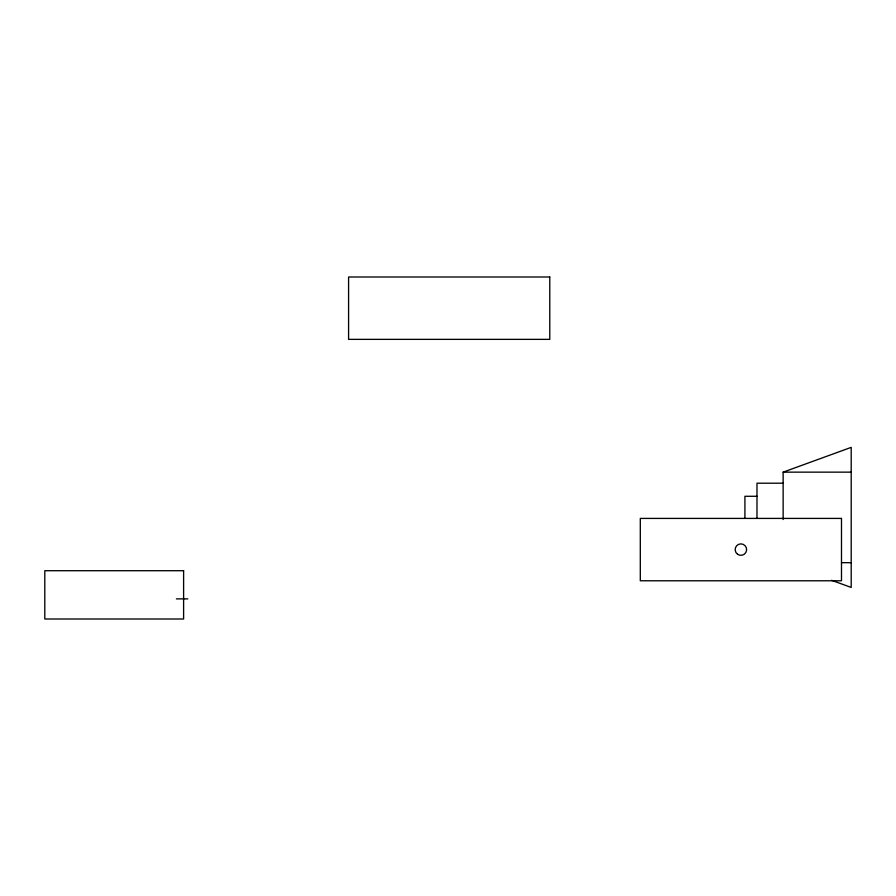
<?xml version="1.0" encoding="UTF-8"?>
<svg xmlns="http://www.w3.org/2000/svg" width="896" height="896" viewBox="0 0 896 896"><rect width="100%" height="100%" fill="white"/><g stroke="black" fill="none" stroke-linecap="round" stroke-linejoin="round"><path stroke-width="1.34" d="M783.138 519.501L783.138 472.147L851.2 447.373L851.2 587.44L831.566 580.294M783.138 472.147L851.2 472.147M783.138 483.202L756.986 483.202L756.986 518.414M756.986 496.283L744.912 496.283L744.912 518.414M841.478 562.677L851.2 562.677M176.389 598.886L187.824 598.886M549.774 276.998L348.589 276.998L348.589 339.36L549.774 339.36L549.774 276.998M841.49 518.414L640.304 518.414L640.304 580.776L841.49 580.776L841.49 518.414M183.613 570.718L44.8 570.718L44.8 619.002L183.613 619.002L183.613 570.718M737.587 554.288A5.734 5.734 0 0 0 746.603 550.11A5.734 5.734 0 0 0 738.483 544.398A5.734 5.734 0 0 0 737.587 554.288"/></g></svg>
